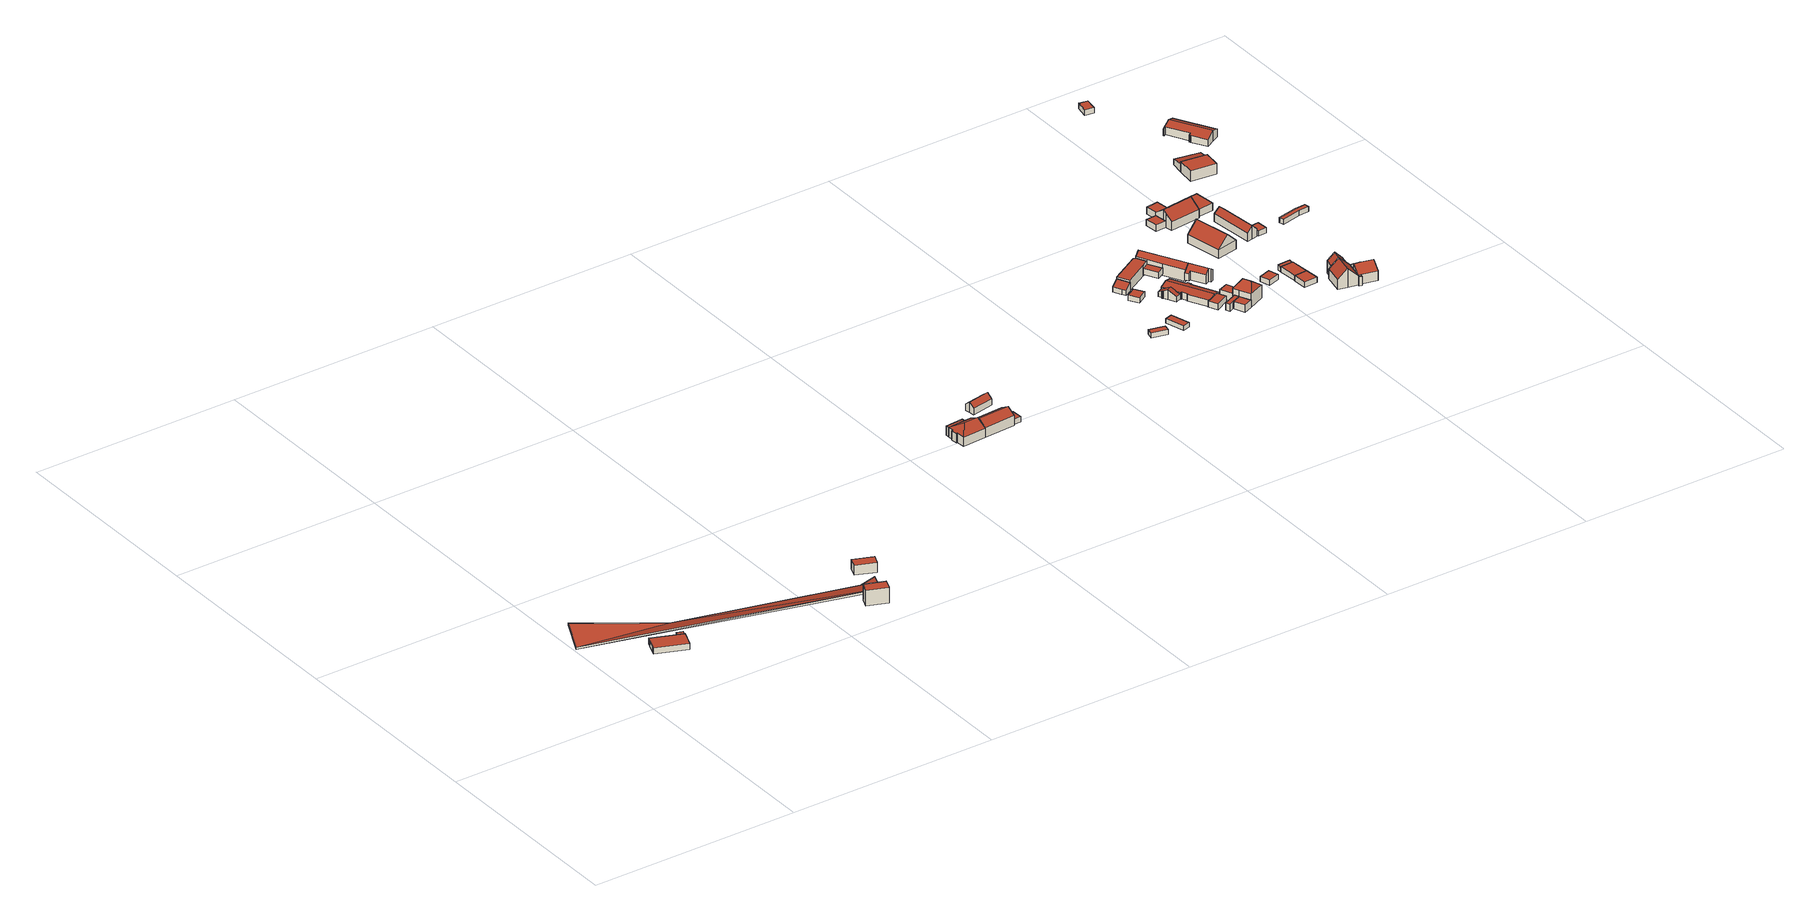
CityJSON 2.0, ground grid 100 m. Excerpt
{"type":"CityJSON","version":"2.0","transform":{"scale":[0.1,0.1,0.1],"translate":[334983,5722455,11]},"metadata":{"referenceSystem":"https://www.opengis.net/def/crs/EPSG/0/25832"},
"CityObjects":{
"building1":{"type":"Building","attributes":{"Geometrietyp2DReferenz":"3000","Gemeindeschluessel":"05170044","function":"31001_2000","roofType":"1000","measuredHeight":2.94},"address":[{"country":"Germany","locality":"Wesel","thoroughfareNumber":"241","thoroughfareName":"Emmelsumer Straße"}],"geometry":[{"type":"Solid","lod":"2","boundaries":[[[[0,1,2,3]],[[4,5,1,0]],[[6,7,5,4]],[[8,9,7,6]],[[10,11,9,8]],[[12,13,11,10]],[[14,15,13,12]],[[3,2,15,14]],[[12,10,8,6,4,0,3,14]],[[1,5,7,9,11,13,15,2]]]],"semantics":{"surfaces":[{"type":"WallSurface"},{"type":"RoofSurface"},{"type":"GroundSurface"}],"values":[[0,0,0,0,0,0,0,0,1,2]]}}]},
"building2":{"type":"Building","attributes":{"Geometrietyp2DReferenz":"3000","Gemeindeschluessel":"05170044","function":"31001_2000","roofType":"1000","measuredHeight":2.9},"address":[{"country":"Germany","locality":"Wesel","thoroughfareNumber":"241","thoroughfareName":"Emmelsumer Straße"}],"geometry":[{"type":"Solid","lod":"2","boundaries":[[[[16,17,18,19]],[[6,7,17,16]],[[4,5,7,6]],[[19,18,5,4]],[[6,16,19,4]],[[17,7,5,18]]]],"semantics":{"surfaces":[{"type":"WallSurface"},{"type":"RoofSurface"},{"type":"GroundSurface"}],"values":[[0,0,0,0,1,2]]}}]},
"building3":{"type":"Building","attributes":{"Geometrietyp2DReferenz":"3000","Gemeindeschluessel":"05170044","function":"53001_1890","roofType":"9999","measuredHeight":1},"geometry":[{"type":"Solid","lod":"2","boundaries":[[[[20,21,22]],[[21,23,22]],[[24,25,20]],[[25,21,20]],[[26,27,24]],[[27,25,24]],[[28,29,26]],[[29,27,26]],[[30,31,28]],[[31,29,28]],[[22,23,30]],[[23,31,30]],[[23,21,25]],[[23,25,31]],[[31,25,27]],[[31,27,29]],[[22,24,20]],[[22,30,24]],[[30,26,24]],[[30,28,26]]]],"semantics":{"surfaces":[{"type":"WallSurface"},{"type":"GroundSurface"},{"type":"RoofSurface"}],"values":[[0,0,0,0,0,0,0,0,0,0,0,0,1,1,1,1,2,2,2,2]]}}]},
"building4":{"type":"Building","attributes":{"Geometrietyp2DReferenz":"3000","Gemeindeschluessel":"05170044","function":"31001_2000","roofType":"1000","measuredHeight":7.64},"address":[{"country":"Germany","locality":"Wesel","thoroughfareNumber":"241","thoroughfareName":"Emmelsumer Straße"}],"geometry":[{"type":"Solid","lod":"2","boundaries":[[[[32,33,34,35]],[[36,37,33,32]],[[38,39,37,36]],[[35,34,39,38]],[[36,32,35,38]],[[33,37,39,34]]]],"semantics":{"surfaces":[{"type":"WallSurface"},{"type":"RoofSurface"},{"type":"GroundSurface"}],"values":[[0,0,0,0,1,2]]}}]},
"building5":{"type":"Building","attributes":{"Geometrietyp2DReferenz":"3000","Gemeindeschluessel":"05170044","function":"31001_2000","roofType":"1000","measuredHeight":4.69},"address":[{"country":"Germany","locality":"Wesel","thoroughfareNumber":"241","thoroughfareName":"Emmelsumer Straße"}],"geometry":[{"type":"Solid","lod":"2","boundaries":[[[[40,41,42,43]],[[44,45,41,40]],[[46,47,45,44]],[[43,42,47,46]],[[44,40,43,46]],[[41,45,47,42]]]],"semantics":{"surfaces":[{"type":"WallSurface"},{"type":"RoofSurface"},{"type":"GroundSurface"}],"values":[[0,0,0,0,1,2]]}}]},
"building6":{"type":"Building","attributes":{"Gemeindeschluessel":"05170048","Geometrietyp2DReferenz":"3000","function":"31001_1010"},"address":[{"country":"Germany","locality":"Wesel","thoroughfareNumber":"235a","thoroughfareName":"Emmelsumer Straße"}],"children":["building6-1","building6-2"]},
"building6-1":{"type":"BuildingPart","attributes":{"roofType":"5000","measuredHeight":7.25},"parents":["building6"],"geometry":[{"type":"Solid","lod":"2","boundaries":[[[[48,49,50,51]],[[52,53,49,48]],[[54,55,53,52]],[[56,57,55,54]],[[58,59,57,56]],[[60,61,59,58]],[[62,63,61,60]],[[64,65,63,62]],[[66,67,68,69]],[[70,71,67,66]],[[72,73,71,70]],[[51,50,73,72]],[[51,72,70,66,69,64,74]],[[64,62,60,58,56,54,74]],[[54,52,48,51,74]],[[49,53,55,57,59,61,63,65,68,67,71,73,50]],[[69,68,65,64]]]],"semantics":{"surfaces":[{"type":"WallSurface"},{"type":"RoofSurface"},{"type":"GroundSurface"},{"type":"ClosureSurface"}],"values":[[0,0,0,0,0,0,0,0,0,0,0,0,1,1,1,2,3]]}}]},
"building6-2":{"type":"BuildingPart","attributes":{"roofType":"1000","measuredHeight":4.48},"parents":["building6"],"geometry":[{"type":"Solid","lod":"2","boundaries":[[[[75,76,77,78]],[[69,68,76,75]],[[78,77,65,64]],[[69,75,78,64]],[[76,68,65,77]],[[64,65,68,69]]]],"semantics":{"surfaces":[{"type":"WallSurface"},{"type":"RoofSurface"},{"type":"GroundSurface"},{"type":"ClosureSurface"}],"values":[[0,0,0,1,2,3]]}}]},
"building7":{"type":"Building","attributes":{"Geometrietyp2DReferenz":"3000","Gemeindeschluessel":"05170048","function":"31001_1010","roofType":"3100","measuredHeight":7.07},"address":[{"country":"Germany","locality":"Wesel","thoroughfareNumber":"235","thoroughfareName":"Emmelsumer Straße"}],"geometry":[{"type":"Solid","lod":"2","boundaries":[[[[79,80,49,81]],[[82,73,80,79]],[[83,71,73,82]],[[84,85,71,83]],[[86,87,85,84]],[[88,89,87,86]],[[81,49,89,88]],[[84,83,82,79,86]],[[81,88,86,79]],[[80,73,71,85,87,89,49]]]],"semantics":{"surfaces":[{"type":"WallSurface"},{"type":"RoofSurface"},{"type":"GroundSurface"}],"values":[[0,0,0,0,0,0,0,1,1,2]]}}]},
"building8":{"type":"Building","attributes":{"Geometrietyp2DReferenz":"3000","Gemeindeschluessel":"05170048","function":"51009_1611","roofType":"1000","measuredHeight":2.62},"geometry":[{"type":"Solid","lod":"2","boundaries":[[[[90,91,92,93]],[[94,95,91,90]],[[96,97,95,94]],[[93,92,97,96]],[[94,90,93,96]],[[91,95,97,92]]]],"semantics":{"surfaces":[{"type":"WallSurface"},{"type":"RoofSurface"},{"type":"GroundSurface"}],"values":[[0,0,0,0,1,2]]}}]},
"building9":{"type":"Building","attributes":{"Geometrietyp2DReferenz":"3000","Gemeindeschluessel":"05170048","function":"31001_1010","roofType":"3100","measuredHeight":4.84},"address":[{"country":"Germany","locality":"Wesel","thoroughfareNumber":"235a","thoroughfareName":"Emmelsumer Straße"}],"geometry":[{"type":"Solid","lod":"2","boundaries":[[[[98,99,100,101]],[[102,103,99,98]],[[104,105,103,102]],[[106,107,105,104]],[[108,109,107,106]],[[110,111,109,108]],[[101,100,111,110]],[[106,104,102,98,108]],[[101,110,108,98]],[[99,103,105,107,109,111,100]]]],"semantics":{"surfaces":[{"type":"WallSurface"},{"type":"RoofSurface"},{"type":"GroundSurface"}],"values":[[0,0,0,0,0,0,0,1,1,2]]}}]},
"building10":{"type":"Building","attributes":{"Geometrietyp2DReferenz":"3000","Gemeindeschluessel":"05170048","function":"31001_2723","roofType":"1000","measuredHeight":2.36},"address":[{"country":"Germany","locality":"Wesel","thoroughfareNumber":"233","thoroughfareName":"Emmelsumer Straße"}],"geometry":[{"type":"Solid","lod":"2","boundaries":[[[[112,113,114,115]],[[116,117,113,112]],[[118,119,117,116]],[[115,114,119,118]],[[116,112,115,118]],[[113,117,119,114]]]],"semantics":{"surfaces":[{"type":"WallSurface"},{"type":"RoofSurface"},{"type":"GroundSurface"}],"values":[[0,0,0,0,1,2]]}}]},
"building11":{"type":"Building","attributes":{"Geometrietyp2DReferenz":"3000","Gemeindeschluessel":"05170048","function":"31001_2723","roofType":"1000","measuredHeight":2.24},"address":[{"country":"Germany","locality":"Wesel","thoroughfareNumber":"233","thoroughfareName":"Emmelsumer Straße"}],"geometry":[{"type":"Solid","lod":"2","boundaries":[[[[120,121,122,123]],[[124,125,121,120]],[[126,127,125,124]],[[123,122,127,126]],[[124,120,123,126]],[[121,125,127,122]]]],"semantics":{"surfaces":[{"type":"WallSurface"},{"type":"RoofSurface"},{"type":"GroundSurface"}],"values":[[0,0,0,0,1,2]]}}]},
"building12":{"type":"Building","attributes":{"Geometrietyp2DReferenz":"3000","Gemeindeschluessel":"05170048","function":"31001_2463","roofType":"1000","measuredHeight":2.55},"address":[{"country":"Germany","locality":"Wesel","thoroughfareNumber":"233","thoroughfareName":"Emmelsumer Straße"}],"geometry":[{"type":"Solid","lod":"2","boundaries":[[[[128,129,130,131]],[[132,133,129,128]],[[134,135,133,132]],[[131,130,135,134]],[[132,128,131,134]],[[129,133,135,130]]]],"semantics":{"surfaces":[{"type":"WallSurface"},{"type":"RoofSurface"},{"type":"GroundSurface"}],"values":[[0,0,0,0,1,2]]}}]},
"building13":{"type":"Building","attributes":{"Geometrietyp2DReferenz":"3000","Gemeindeschluessel":"05170048","function":"31001_2723","roofType":"2100","measuredHeight":4.23},"address":[{"country":"Germany","locality":"Wesel","thoroughfareNumber":"233","thoroughfareName":"Emmelsumer Straße"}],"geometry":[{"type":"Solid","lod":"2","boundaries":[[[[136,137,138,139]],[[140,141,137,136]],[[142,143,141,140]],[[144,145,143,142]],[[139,138,145,144]],[[142,140,136,139,144]],[[137,141,143,145,138]]]],"semantics":{"surfaces":[{"type":"WallSurface"},{"type":"RoofSurface"},{"type":"GroundSurface"}],"values":[[0,0,0,0,0,1,2]]}}]},
"building14":{"type":"Building","attributes":{"Geometrietyp2DReferenz":"3000","Gemeindeschluessel":"05170048","function":"31001_2723","roofType":"1000","measuredHeight":4.98},"address":[{"country":"Germany","locality":"Wesel","thoroughfareNumber":"233","thoroughfareName":"Emmelsumer Straße"}],"geometry":[{"type":"Solid","lod":"2","boundaries":[[[[146,147,148,149]],[[150,151,147,146]],[[152,153,151,150]],[[154,155,153,152]],[[156,157,155,154]],[[149,148,157,156]],[[154,152,150,146,149,156]],[[147,151,153,155,157,148]]]],"semantics":{"surfaces":[{"type":"WallSurface"},{"type":"RoofSurface"},{"type":"GroundSurface"}],"values":[[0,0,0,0,0,0,1,2]]}}]},
"building15":{"type":"Building","attributes":{"Gemeindeschluessel":"05170048","Geometrietyp2DReferenz":"3000","function":"31001_1010"},"address":[{"country":"Germany","locality":"Wesel","thoroughfareNumber":"233","thoroughfareName":"Emmelsumer Straße"}],"children":["building15-1","building15-2"]},
"building15-1":{"type":"BuildingPart","attributes":{"roofType":"3100","measuredHeight":4.21},"parents":["building15"],"geometry":[{"type":"MultiSurface","lod":"2","boundaries":[[[158,159,160,161]],[[162,163,159,158]],[[164,165,163,162]],[[166,167,165,164]],[[168,169,167,166]],[[170,171,169,168]],[[172,173,171,170]],[[174,175,173,172]],[[176,177,175,174]],[[178,179,180,181]],[[182,183,179,178]],[[184,185,183,182]],[[186,187,185,184]],[[188,189,187,186]],[[190,191,189,188]],[[192,193,191,190]],[[161,160,193,192]],[[178,181,176,174,172,170,168,166,164,162,182]],[[158,161,192,190,188,186,184,182,162]],[[159,163,165,167,169,171,173,175,177,180,179,183,185,187,189,191,193,160]],[[176,194,195]],[[196,181,197]],[[198,196,197,180,199]],[[195,194,198,199,177]]],"semantics":{"surfaces":[{"type":"WallSurface"},{"type":"RoofSurface"},{"type":"GroundSurface"},{"type":"ClosureSurface"}],"values":[0,0,0,0,0,0,0,0,0,0,0,0,0,0,0,0,0,1,1,2,0,0,3,3]}}]},
"building15-2":{"type":"BuildingPart","attributes":{"roofType":"3100","measuredHeight":4.57},"parents":["building15"],"geometry":[{"type":"MultiSurface","lod":"2","boundaries":[[[200,201,202,203]],[[204,205,201,200]],[[206,207,205,204]],[[208,209,207,206]],[[210,211,209,208]],[[212,213,211,210]],[[214,215,213,212]],[[197,180,215,214]],[[216,217,177,195]],[[203,202,217,216]],[[197,214,212,210,208,206,204,200,203,218]],[[216,195,218,203]],[[201,205,207,209,211,213,215,180,199,177,217,202]],[[218,198,196]],[[197,196,198,199,180]],[[218,194,198]],[[198,194,195,177,199]]],"semantics":{"surfaces":[{"type":"WallSurface"},{"type":"RoofSurface"},{"type":"GroundSurface"},{"type":"ClosureSurface"}],"values":[0,0,0,0,0,0,0,0,0,0,1,1,2,0,3,0,3]}}]},
"building16":{"type":"Building","attributes":{"Geometrietyp2DReferenz":"3000","Gemeindeschluessel":"05170048","function":"31001_1010","roofType":"1000","measuredHeight":2.79},"address":[{"country":"Germany","locality":"Wesel","thoroughfareNumber":"233","thoroughfareName":"Emmelsumer Straße"}],"geometry":[{"type":"Solid","lod":"2","boundaries":[[[[219,220,221,222]],[[223,224,220,219]],[[225,226,224,223]],[[227,228,226,225]],[[229,230,228,227]],[[222,221,230,229]],[[227,225,223,219,222,229]],[[220,224,226,228,230,221]]]],"semantics":{"surfaces":[{"type":"WallSurface"},{"type":"RoofSurface"},{"type":"GroundSurface"}],"values":[[0,0,0,0,0,0,1,2]]}}]},
"building17":{"type":"Building","attributes":{"Geometrietyp2DReferenz":"3000","Gemeindeschluessel":"05170048","function":"51009_1610","roofType":"1000","measuredHeight":3.54},"geometry":[{"type":"Solid","lod":"2","boundaries":[[[[231,232,233,234]],[[235,236,232,231]],[[237,238,236,235]],[[239,240,238,237]],[[234,233,240,239]],[[237,235,231,234,239]],[[232,236,238,240,233]]]],"semantics":{"surfaces":[{"type":"WallSurface"},{"type":"RoofSurface"},{"type":"GroundSurface"}],"values":[[0,0,0,0,0,1,2]]}}]},
"building18":{"type":"Building","attributes":{"Geometrietyp2DReferenz":"3000","Gemeindeschluessel":"05170048","function":"31001_2463","roofType":"1000","measuredHeight":3.06},"address":[{"country":"Germany","locality":"Wesel","thoroughfareNumber":"233","thoroughfareName":"Emmelsumer Straße"}],"geometry":[{"type":"Solid","lod":"2","boundaries":[[[[241,242,243,244]],[[245,246,242,241]],[[247,248,246,245]],[[244,243,248,247]],[[245,241,244,247]],[[242,246,248,243]]]],"semantics":{"surfaces":[{"type":"WallSurface"},{"type":"RoofSurface"},{"type":"GroundSurface"}],"values":[[0,0,0,0,1,2]]}}]},
"building19":{"type":"Building","attributes":{"Geometrietyp2DReferenz":"3000","Gemeindeschluessel":"05170048","function":"31001_1010","roofType":"1000","measuredHeight":3.52},"address":[{"country":"Germany","locality":"Wesel","thoroughfareNumber":"233a","thoroughfareName":"Emmelsumer Straße"}],"geometry":[{"type":"Solid","lod":"2","boundaries":[[[[249,250,251,252]],[[235,236,250,249]],[[231,232,236,235]],[[252,251,232,231]],[[235,249,252,231]],[[250,236,232,251]]]],"semantics":{"surfaces":[{"type":"WallSurface"},{"type":"RoofSurface"},{"type":"GroundSurface"}],"values":[[0,0,0,0,1,2]]}}]},
"building20":{"type":"Building","attributes":{"Geometrietyp2DReferenz":"3000","Gemeindeschluessel":"05170048","function":"31001_1010","roofType":"1000","measuredHeight":3.86},"address":[{"country":"Germany","locality":"Wesel","thoroughfareNumber":"233a","thoroughfareName":"Emmelsumer Straße"}],"geometry":[{"type":"Solid","lod":"2","boundaries":[[[[253,254,255,256]],[[257,258,254,253]],[[259,260,258,257]],[[256,255,260,259]],[[257,253,256,259]],[[254,258,260,255]]]],"semantics":{"surfaces":[{"type":"WallSurface"},{"type":"RoofSurface"},{"type":"GroundSurface"}],"values":[[0,0,0,0,1,2]]}}]},
"building21":{"type":"Building","attributes":{"Geometrietyp2DReferenz":"3000","Gemeindeschluessel":"05170048","function":"31001_2723","roofType":"3100","measuredHeight":7.69},"address":[{"country":"Germany","locality":"Wesel","thoroughfareNumber":"233","thoroughfareName":"Emmelsumer Straße"}],"geometry":[{"type":"Solid","lod":"2","boundaries":[[[[261,147,151,262]],[[263,264,147,261]],[[265,266,264,263]],[[267,268,266,265]],[[269,270,268,267]],[[271,272,270,269]],[[273,274,272,271]],[[262,151,274,273]],[[261,262,273,271,269,263]],[[267,265,263,269]],[[147,264,266,268,270,272,274,151]]]],"semantics":{"surfaces":[{"type":"WallSurface"},{"type":"RoofSurface"},{"type":"GroundSurface"}],"values":[[0,0,0,0,0,0,0,0,1,1,2]]}}]},
"building22":{"type":"Building","attributes":{"Geometrietyp2DReferenz":"3000","Gemeindeschluessel":"05170048","function":"31001_1010","roofType":"3200","measuredHeight":9.56},"address":[{"country":"Germany","locality":"Wesel","thoroughfareNumber":"233a","thoroughfareName":"Emmelsumer Straße"}],"geometry":[{"type":"Solid","lod":"2","boundaries":[[[[275,276,277,278]],[[279,280,276,275]],[[281,282,280,279]],[[283,284,282,281]],[[285,286,284,283]],[[287,251,286,285]],[[288,232,251,287]],[[289,290,232,288]],[[278,277,290,289]],[[291,285,283,281,279,292]],[[279,275,278,289,292]],[[292,289,288,287,291]],[[287,285,291]],[[276,280,282,284,286,251,232,290,277]]]],"semantics":{"surfaces":[{"type":"WallSurface"},{"type":"RoofSurface"},{"type":"GroundSurface"}],"values":[[0,0,0,0,0,0,0,0,0,1,1,1,1,2]]}}]},
"building23":{"type":"Building","attributes":{"Geometrietyp2DReferenz":"3000","Gemeindeschluessel":"05170048","function":"31001_2723","roofType":"3100","measuredHeight":6.29},"address":[{"country":"Germany","locality":"Wesel","thoroughfareNumber":"233","thoroughfareName":"Emmelsumer Straße"}],"geometry":[{"type":"Solid","lod":"2","boundaries":[[[[293,294,295,296]],[[297,298,294,293]],[[299,300,298,297]],[[271,301,300,299]],[[269,302,301,271]],[[267,303,302,269]],[[304,305,303,267]],[[306,307,305,304]],[[308,309,307,306]],[[310,311,309,308]],[[312,313,311,310]],[[314,315,313,312]],[[296,295,315,314]],[[271,299,297,293,296,314,312,310,269]],[[308,306,304,267,269,310]],[[294,298,300,301,302,303,305,307,309,311,313,315,295]]]],"semantics":{"surfaces":[{"type":"WallSurface"},{"type":"RoofSurface"},{"type":"GroundSurface"}],"values":[[0,0,0,0,0,0,0,0,0,0,0,0,0,1,1,2]]}}]},
"building24":{"type":"Building","attributes":{"Geometrietyp2DReferenz":"3000","Gemeindeschluessel":"05170048","function":"51009_1610","roofType":"1000","measuredHeight":3.17},"geometry":[{"type":"Solid","lod":"2","boundaries":[[[[316,317,318,319]],[[320,321,317,316]],[[322,323,321,320]],[[319,318,323,322]],[[320,316,319,322]],[[317,321,323,318]]]],"semantics":{"surfaces":[{"type":"WallSurface"},{"type":"RoofSurface"},{"type":"GroundSurface"}],"values":[[0,0,0,0,1,2]]}}]},
"building25":{"type":"Building","attributes":{"Geometrietyp2DReferenz":"3000","Gemeindeschluessel":"05170048","function":"51009_1611","roofType":"1000","measuredHeight":2.49},"geometry":[{"type":"Solid","lod":"2","boundaries":[[[[324,325,326,327]],[[328,329,325,324]],[[330,331,329,328]],[[327,326,331,330]],[[328,324,327,330]],[[325,329,331,326]]]],"semantics":{"surfaces":[{"type":"WallSurface"},{"type":"RoofSurface"},{"type":"GroundSurface"}],"values":[[0,0,0,0,1,2]]}}]},
"building26":{"type":"Building","attributes":{"Geometrietyp2DReferenz":"3000","Gemeindeschluessel":"05170048","function":"31001_2723","roofType":"1000","measuredHeight":2.97},"address":[{"country":"Germany","locality":"Wesel","thoroughfareNumber":"232","thoroughfareName":"Emmelsumer Straße"}],"geometry":[{"type":"Solid","lod":"2","boundaries":[[[[332,333,334,335]],[[336,337,333,332]],[[338,339,337,336]],[[335,334,339,338]],[[336,332,335,338]],[[333,337,339,334]]]],"semantics":{"surfaces":[{"type":"WallSurface"},{"type":"RoofSurface"},{"type":"GroundSurface"}],"values":[[0,0,0,0,1,2]]}}]},
"building27":{"type":"Building","attributes":{"Geometrietyp2DReferenz":"3000","Gemeindeschluessel":"05170048","function":"31001_1010","roofType":"3100","measuredHeight":9.27},"address":[{"country":"Germany","locality":"Wesel","thoroughfareNumber":"232","thoroughfareName":"Emmelsumer Straße"}],"geometry":[{"type":"Solid","lod":"2","boundaries":[[[[340,341,342,343]],[[344,345,341,340]],[[346,347,345,344]],[[343,342,347,346]],[[340,348,344]],[[346,349,343]],[[343,349,348,340]],[[344,348,349,346]],[[341,345,347,342]]]],"semantics":{"surfaces":[{"type":"WallSurface"},{"type":"RoofSurface"},{"type":"GroundSurface"}],"values":[[0,0,0,0,0,0,1,1,2]]}}]},
"building28":{"type":"Building","attributes":{"Geometrietyp2DReferenz":"3000","Gemeindeschluessel":"05170048","function":"51009_1610","roofType":"1000","measuredHeight":2.58},"geometry":[{"type":"Solid","lod":"2","boundaries":[[[[350,351,352,353]],[[354,355,351,350]],[[356,357,355,354]],[[353,352,357,356]],[[354,350,353,356]],[[351,355,357,352]]]],"semantics":{"surfaces":[{"type":"WallSurface"},{"type":"RoofSurface"},{"type":"GroundSurface"}],"values":[[0,0,0,0,1,2]]}}]},
"building29":{"type":"Building","attributes":{"Geometrietyp2DReferenz":"3000","Gemeindeschluessel":"05170048","function":"31001_2463","roofType":"1000","measuredHeight":2.54},"address":[{"country":"Germany","locality":"Wesel","thoroughfareNumber":"231","thoroughfareName":"Emmelsumer Straße"}],"geometry":[{"type":"Solid","lod":"2","boundaries":[[[[353,358,359,360]],[[356,361,358,353]],[[362,363,361,356]],[[360,359,363,362]],[[356,353,360,362]],[[358,361,363,359]]]],"semantics":{"surfaces":[{"type":"WallSurface"},{"type":"RoofSurface"},{"type":"GroundSurface"}],"values":[[0,0,0,0,1,2]]}}]},
"building30":{"type":"Building","attributes":{"Geometrietyp2DReferenz":"3000","Gemeindeschluessel":"05170048","function":"31001_1313","roofType":"2100","measuredHeight":2.57},"address":[{"country":"Germany","locality":"Wesel","thoroughfareNumber":"231","thoroughfareName":"Emmelsumer Straße"}],"geometry":[{"type":"Solid","lod":"2","boundaries":[[[[364,359,365,366]],[[367,363,359,364]],[[368,369,363,367]],[[366,365,369,368]],[[367,364,366,368]],[[359,363,369,365]]]],"semantics":{"surfaces":[{"type":"WallSurface"},{"type":"RoofSurface"},{"type":"GroundSurface"}],"values":[[0,0,0,0,1,2]]}}]},
"building31":{"type":"Building","attributes":{"Geometrietyp2DReferenz":"3000","Gemeindeschluessel":"05170048","function":"51009_1610","roofType":"1000","measuredHeight":3.34},"geometry":[{"type":"Solid","lod":"2","boundaries":[[[[370,371,372,373]],[[374,375,371,370]],[[376,377,375,374]],[[373,372,377,376]],[[374,370,373,376]],[[371,375,377,372]]]],"semantics":{"surfaces":[{"type":"WallSurface"},{"type":"RoofSurface"},{"type":"GroundSurface"}],"values":[[0,0,0,0,1,2]]}}]},
"building32":{"type":"Building","attributes":{"Geometrietyp2DReferenz":"3000","Gemeindeschluessel":"05170048","function":"31001_2723","roofType":"3100","measuredHeight":7.9},"address":[{"country":"Germany","locality":"Wesel","thoroughfareNumber":"232","thoroughfareName":"Emmelsumer Straße"}],"geometry":[{"type":"Solid","lod":"2","boundaries":[[[[378,379,334,380]],[[381,339,379,378]],[[382,383,339,381]],[[384,385,383,382]],[[386,387,385,384]],[[388,389,387,386]],[[390,391,389,388]],[[380,334,391,390]],[[380,390,388,386,378]],[[384,382,381,378,386]],[[379,339,383,385,387,389,391,334]]]],"semantics":{"surfaces":[{"type":"WallSurface"},{"type":"RoofSurface"},{"type":"GroundSurface"}],"values":[[0,0,0,0,0,0,0,0,1,1,2]]}}]},
"building33":{"type":"Building","attributes":{"Geometrietyp2DReferenz":"3000","Gemeindeschluessel":"05170048","function":"31001_1010","roofType":"3100","measuredHeight":9.15},"address":[{"country":"Germany","locality":"Wesel","thoroughfareNumber":"231","thoroughfareName":"Emmelsumer Straße"}],"geometry":[{"type":"Solid","lod":"2","boundaries":[[[[392,393,394,395]],[[396,397,393,392]],[[398,399,397,396]],[[400,401,399,398]],[[402,403,401,400]],[[404,405,403,402]],[[406,407,405,404]],[[408,409,407,406]],[[410,411,409,408]],[[395,394,411,410]],[[398,396,392,395,400]],[[410,408,406,404,402,400,395]],[[393,397,399,401,403,405,407,409,411,394]]]],"semantics":{"surfaces":[{"type":"WallSurface"},{"type":"RoofSurface"},{"type":"GroundSurface"}],"values":[[0,0,0,0,0,0,0,0,0,0,1,1,2]]}}]},
"building34":{"type":"Building","attributes":{"Geometrietyp2DReferenz":"3000","Gemeindeschluessel":"05170048","function":"31001_1010","roofType":"1000","measuredHeight":4.22},"address":[{"country":"Germany","locality":"Wesel","thoroughfareNumber":"231","thoroughfareName":"Emmelsumer Straße"}],"geometry":[{"type":"Solid","lod":"2","boundaries":[[[[412,409,411,413]],[[414,415,409,412]],[[416,417,415,414]],[[418,419,417,416]],[[413,411,419,418]],[[416,414,412,413,418]],[[409,415,417,419,411]]]],"semantics":{"surfaces":[{"type":"WallSurface"},{"type":"RoofSurface"},{"type":"GroundSurface"}],"values":[[0,0,0,0,0,1,2]]}}]},
"building35":{"type":"Building","attributes":{"Geometrietyp2DReferenz":"3000","Gemeindeschluessel":"05170048","function":"31001_1010","roofType":"3100","measuredHeight":9.15},"address":[{"country":"Germany","locality":"Wesel","thoroughfareNumber":"231","thoroughfareName":"Emmelsumer Straße"}],"geometry":[{"type":"Solid","lod":"2","boundaries":[[[[420,403,421,422]],[[423,399,403,420]],[[424,425,399,423]],[[422,421,425,424]],[[420,426,423]],[[424,427,422]],[[422,427,426,420]],[[423,426,427,424]],[[403,399,425,421]]]],"semantics":{"surfaces":[{"type":"WallSurface"},{"type":"RoofSurface"},{"type":"GroundSurface"}],"values":[[0,0,0,0,0,0,1,1,2]]}}]},
"building36":{"type":"Building","attributes":{"Geometrietyp2DReferenz":"3000","Gemeindeschluessel":"05170048","function":"31001_2723","roofType":"3100","measuredHeight":6.06},"address":[{"country":"Germany","locality":"Wesel","thoroughfareNumber":"232","thoroughfareName":"Emmelsumer Straße"}],"geometry":[{"type":"Solid","lod":"2","boundaries":[[[[428,429,430,431]],[[432,433,429,428]],[[434,435,433,432]],[[436,437,435,434]],[[438,439,437,436]],[[440,441,439,438]],[[431,430,441,440]],[[436,434,432,428,438]],[[431,440,438,428]],[[429,433,435,437,439,441,430]]]],"semantics":{"surfaces":[{"type":"WallSurface"},{"type":"RoofSurface"},{"type":"GroundSurface"}],"values":[[0,0,0,0,0,0,0,1,1,2]]}}]},
"building37":{"type":"Building","attributes":{"Geometrietyp2DReferenz":"3000","Gemeindeschluessel":"05170048","function":"31001_1010","roofType":"3100","measuredHeight":7.71},"address":[{"country":"Germany","locality":"Wesel","thoroughfareNumber":"231","thoroughfareName":"Emmelsumer Straße"}],"geometry":[{"type":"Solid","lod":"2","boundaries":[[[[442,443,444,445]],[[446,447,443,442]],[[448,449,447,446]],[[450,451,449,448]],[[452,453,451,450]],[[454,455,453,452]],[[456,457,455,454]],[[458,459,457,456]],[[445,444,459,458]],[[442,445,458,456,446]],[[454,452,450,448,446,456]],[[443,447,449,451,453,455,457,459,444]]]],"semantics":{"surfaces":[{"type":"WallSurface"},{"type":"RoofSurface"},{"type":"GroundSurface"}],"values":[[0,0,0,0,0,0,0,0,0,1,1,2]]}}]},
"building38":{"type":"Building","attributes":{"Geometrietyp2DReferenz":"3000","Gemeindeschluessel":"05170048","function":"51009_1610","roofType":"1000","measuredHeight":3.64},"geometry":[{"type":"Solid","lod":"2","boundaries":[[[[460,461,462,463]],[[388,464,461,460]],[[384,465,464,388]],[[463,462,465,384]],[[388,460,463,384]],[[461,464,465,462]]]],"semantics":{"surfaces":[{"type":"WallSurface"},{"type":"RoofSurface"},{"type":"GroundSurface"}],"values":[[0,0,0,0,1,2]]}}]},
"building39":{"type":"Building","attributes":{"Geometrietyp2DReferenz":"3000","Gemeindeschluessel":"05170048","function":"31001_2723","roofType":"1000","measuredHeight":2.54},"address":[{"country":"Germany","locality":"Wesel","thoroughfareNumber":"231","thoroughfareName":"Emmelsumer Straße"}],"geometry":[{"type":"Solid","lod":"2","boundaries":[[[[466,467,468,469]],[[470,471,467,466]],[[472,473,471,470]],[[474,475,473,472]],[[469,468,475,474]],[[472,470,466,469,474]],[[467,471,473,475,468]]]],"semantics":{"surfaces":[{"type":"WallSurface"},{"type":"RoofSurface"},{"type":"GroundSurface"}],"values":[[0,0,0,0,0,1,2]]}}]},
"building40":{"type":"Building","attributes":{"Geometrietyp2DReferenz":"3000","Gemeindeschluessel":"05170048","function":"31001_1010","roofType":"3100","measuredHeight":4.09},"address":[{"country":"Germany","locality":"Wesel","thoroughfareNumber":"231","thoroughfareName":"Emmelsumer Straße"}],"geometry":[{"type":"Solid","lod":"2","boundaries":[[[[476,477,478,479]],[[480,481,477,476]],[[482,483,481,480]],[[479,478,483,482]],[[476,484,480]],[[482,485,479]],[[479,485,484,476]],[[480,484,485,482]],[[477,481,483,478]]]],"semantics":{"surfaces":[{"type":"WallSurface"},{"type":"RoofSurface"},{"type":"GroundSurface"}],"values":[[0,0,0,0,0,0,1,1,2]]}}]},
"building41":{"type":"Building","attributes":{"Geometrietyp2DReferenz":"3000","Gemeindeschluessel":"05170048","function":"31001_2723","roofType":"1000","measuredHeight":2.31},"address":[{"country":"Germany","locality":"Wesel","thoroughfareNumber":"231","thoroughfareName":"Emmelsumer Straße"}],"geometry":[{"type":"Solid","lod":"2","boundaries":[[[[486,487,488,489]],[[490,491,487,486]],[[492,493,491,490]],[[494,495,493,492]],[[496,497,495,494]],[[489,488,497,496]],[[494,492,490,486,489,496]],[[487,491,493,495,497,488]]]],"semantics":{"surfaces":[{"type":"WallSurface"},{"type":"RoofSurface"},{"type":"GroundSurface"}],"values":[[0,0,0,0,0,0,1,2]]}}]},
"building42":{"type":"Building","attributes":{"Geometrietyp2DReferenz":"3000","Gemeindeschluessel":"05170048","function":"31001_2463","roofType":"1000","measuredHeight":5.07},"geometry":[{"type":"Solid","lod":"2","boundaries":[[[[498,499,500,501]],[[502,503,499,498]],[[504,505,503,502]],[[501,500,505,504]],[[502,498,501,504]],[[499,503,505,500]]]],"semantics":{"surfaces":[{"type":"WallSurface"},{"type":"RoofSurface"},{"type":"GroundSurface"}],"values":[[0,0,0,0,1,2]]}}]},
"building43":{"type":"Building","attributes":{"Geometrietyp2DReferenz":"3000","Gemeindeschluessel":"05170048","function":"51009_1611","roofType":"2100","measuredHeight":3.86},"geometry":[{"type":"Solid","lod":"2","boundaries":[[[[506,507,508,509]],[[510,511,507,506]],[[512,513,511,510]],[[509,508,513,512]],[[510,506,509,512]],[[507,511,513,508]]]],"semantics":{"surfaces":[{"type":"WallSurface"},{"type":"RoofSurface"},{"type":"GroundSurface"}],"values":[[0,0,0,0,1,2]]}}]},
"building44":{"type":"Building","attributes":{"Geometrietyp2DReferenz":"3000","Gemeindeschluessel":"05170048","function":"31001_1313","roofType":"1000","measuredHeight":2.59},"geometry":[{"type":"Solid","lod":"2","boundaries":[[[[514,515,516,517]],[[518,519,515,514]],[[520,521,519,518]],[[517,516,521,520]],[[518,514,517,520]],[[515,519,521,516]]]],"semantics":{"surfaces":[{"type":"WallSurface"},{"type":"RoofSurface"},{"type":"GroundSurface"}],"values":[[0,0,0,0,1,2]]}}]},
"building45":{"type":"Building","attributes":{"Geometrietyp2DReferenz":"3000","Gemeindeschluessel":"05170048","function":"31001_1010","roofType":"3100","measuredHeight":5.11},"address":[{"country":"Germany","locality":"Wesel","thoroughfareNumber":"231a","thoroughfareName":"Emmelsumer Straße"}],"geometry":[{"type":"Solid","lod":"2","boundaries":[[[[522,523,524,525]],[[526,527,523,522]],[[528,529,527,526]],[[530,531,529,528]],[[532,533,531,530]],[[534,535,533,532]],[[536,537,535,534]],[[538,539,537,536]],[[540,541,539,538]],[[542,543,541,540]],[[544,545,543,542]],[[525,524,545,544]],[[526,522,525,544,542,540,538,536,534,528]],[[532,530,528,534]],[[523,527,529,531,533,535,537,539,541,543,545,524]]]],"semantics":{"surfaces":[{"type":"WallSurface"},{"type":"RoofSurface"},{"type":"GroundSurface"}],"values":[[0,0,0,0,0,0,0,0,0,0,0,0,1,1,2]]}}]}
},
"vertices":[
[168,271,159],[168,271,130],[163,259,130],[163,259,159],[281,227,159],[281,227,130],[308,216,159],[308,216,130],[311,215,159],[311,215,130],[282,139,159],[282,139,130],[138,195,159],[138,195,130],[143,207,159],[143,207,130],
[315,233,159],[315,233,130],[287,244,130],[287,244,159],
[41,669,78],[41,669,68],[8,564,24],[8,564,14],[440,508,19],[440,508,9],[1192,205,89],[1192,205,79],[1247,185,120],[1247,185,110],[1212,91,121],[1212,91,111],
[1196,7,175],[1196,7,99],[1214,54,99],[1214,54,175],[1103,43,175],[1103,43,99],[1122,90,175],[1122,90,99],
[1269,196,175],[1269,196,128],[1288,242,128],[1288,242,175],[1177,233,175],[1177,233,128],[1195,279,175],[1195,279,128],
[2237,797,185],[2237,797,139],[2234,847,139],[2234,847,212],[2237,796,184],[2237,796,139],[2123,789,184],[2123,789,139],[2120,832,184],[2120,832,139],[2116,831,181],[2116,831,139],[2114,862,181],[2114,862,139],[2119,862,184],[2119,862,139],[2117,889,184],[2117,889,139],[2234,898,184],[2234,898,139],[2202,895,139],[2202,895,184],[2235,880,194],[2235,880,139],[2232,880,194],[2232,880,139],[2163,842,212],
[2201,910,184],[2201,910,139],[2116,905,139],[2116,905,184],
[2235,839,210],[2235,839,139],[2237,797,186],[2232,880,186],[2235,880,186],[2386,889,186],[2386,889,139],[2389,848,210],[2389,848,139],[2391,807,186],[2391,807,139],
[2427,813,166],[2427,813,140],[2424,863,140],[2424,863,166],[2391,811,166],[2391,811,140],[2388,861,166],[2388,861,140],
[2304,1005,181],[2304,1005,132],[2308,982,132],[2308,982,162],[2301,1029,162],[2301,1029,132],[2324,1035,161],[2324,1035,132],[2405,1050,162],[2405,1050,132],[2410,1026,181],[2410,1026,132],[2414,1001,162],[2414,1001,132],
[3326,1032,160],[3326,1032,137],[3334,1063,137],[3334,1063,160],[3254,1050,160],[3254,1050,137],[3261,1081,160],[3261,1081,137],
[3427,1024,163],[3427,1024,141],[3401,1116,141],[3401,1116,163],[3393,1014,163],[3393,1014,141],[3367,1106,163],[3367,1106,141],
[3354,1359,155],[3354,1359,129],[3380,1314,129],[3380,1314,155],[3400,1386,155],[3400,1386,129],[3426,1341,155],[3426,1341,129],
[3344,1455,149],[3344,1455,125],[3364,1419,125],[3364,1419,149],[3379,1475,167],[3379,1475,125],[3408,1421,166],[3408,1421,125],[3374,1401,149],[3374,1401,125],
[3528,1551,176],[3528,1551,126],[3519,1556,126],[3519,1556,176],[3552,1505,176],[3552,1505,126],[3519,1485,176],[3519,1485,126],[3408,1421,176],[3408,1421,126],[3379,1475,176],[3379,1475,126],
[3645,1137,174],[3645,1137,137],[3659,1144,137],[3659,1144,170],[3628,1128,179],[3628,1128,137],[3593,1109,169],[3593,1109,137],[3592,1111,169],[3592,1111,137],[3544,1204,169],[3544,1204,137],[3547,1205,170],[3547,1205,137],[3534,1230,170],[3534,1230,137],[3531,1229,169],[3531,1229,137],[3529,1234,169],[3529,1234,137],[3515,1326,177],[3515,1326,137],[3488,1313,137],[3488,1313,169],[3523,1330,179],[3523,1330,137],[3555,1346,170],[3555,1346,137],[3591,1277,170],[3591,1277,137],[3601,1282,167],[3601,1282,137],[3609,1267,167],[3609,1267,137],[3599,1262,170],[3599,1262,137],[3520,1250,169],[3529,1234,160],[3497,1296,169],[3488,1313,160],[3508,1273,169],[3508,1273,137],
[3475,1278,173],[3475,1278,137],[3484,1261,137],[3484,1261,183],[3473,1276,173],[3473,1276,137],[3471,1280,171],[3471,1280,137],[3473,1282,171],[3473,1282,137],[3472,1285,169],[3472,1285,137],[3473,1285,169],[3473,1285,137],[3465,1301,160],[3465,1301,137],[3504,1222,160],[3504,1222,137],[3508,1273,183],
[3645,1137,173],[3645,1137,145],[3593,1109,145],[3593,1109,173],[3664,1096,173],[3664,1096,145],[3601,1062,173],[3601,1062,145],[3580,1105,173],[3580,1105,145],[3592,1111,173],[3592,1111,145],
[3700,1052,180],[3700,1052,145],[3690,1073,145],[3690,1073,180],[3656,1033,180],[3656,1033,145],[3633,1022,180],[3633,1022,145],[3624,1043,180],[3624,1043,145],
[3587,1441,163],[3587,1441,133],[3552,1505,133],[3552,1505,163],[3553,1423,163],[3553,1423,133],[3519,1485,163],[3519,1485,133],
[3679,981,180],[3679,981,145],[3722,1000,145],[3722,1000,180],
[3708,1159,182],[3708,1159,143],[3662,1139,143],[3662,1139,182],[3732,1103,182],[3732,1103,143],[3687,1083,182],[3687,1083,143],
[3528,1551,183],[3552,1505,183],[3549,1562,203],[3549,1562,126],[3569,1573,183],[3569,1573,126],[3679,1371,183],[3679,1371,126],[3658,1359,203],[3658,1359,126],[3636,1347,183],[3636,1347,126],[3587,1441,183],[3587,1441,126],
[3732,1103,209],[3732,1103,145],[3687,1083,145],[3687,1083,209],[3764,1117,209],[3764,1117,145],[3775,1091,209],[3775,1091,145],[3786,1066,209],[3786,1066,145],[3800,1034,209],[3800,1034,145],[3722,1000,209],[3700,1052,209],[3686,1082,209],[3686,1082,145],[3751,1040,241],[3735,1077,241],
[3647,1329,183],[3647,1329,140],[3681,1264,140],[3681,1264,183],[3637,1323,174],[3637,1323,140],[3627,1342,174],[3627,1342,140],[3636,1347,140],[3658,1359,140],[3679,1371,140],[3724,1288,183],[3724,1288,140],[3716,1283,191],[3716,1283,140],[3721,1273,191],[3721,1273,140],[3708,1266,203],[3708,1266,140],[3708,1265,203],[3708,1265,140],[3702,1276,203],[3702,1276,140],
[3798,1072,177],[3798,1072,146],[3788,1096,146],[3788,1096,177],[3786,1066,177],[3786,1066,146],[3775,1091,177],[3775,1091,146],
[3940,1115,170],[3940,1115,145],[3927,1163,145],[3927,1163,170],[3885,1099,170],[3885,1099,145],[3871,1146,170],[3871,1146,145],
[3753,1723,171],[3753,1723,141],[3803,1727,141],[3803,1727,171],[3745,1783,171],[3745,1783,141],[3796,1787,171],[3796,1787,141],
[3943,1421,182],[3943,1421,140],[3908,1594,140],[3908,1594,182],[3841,1400,182],[3841,1400,140],[3806,1573,182],[3806,1573,140],[3892,1410,233],[3857,1583,233],
[4058,1004,171],[4058,1004,145],[4052,1071,145],[4052,1071,171],[3995,1002,171],[3995,1002,145],[3991,1068,171],[3991,1068,145],
[4052,1071,146],[4046,1161,146],[4046,1161,171],[3991,1068,146],[3984,1158,171],[3984,1158,146],
[4046,1161,164],[4044,1181,146],[4044,1181,171],[3984,1158,164],[3983,1177,171],[3983,1177,146],
[3864,1797,177],[3864,1797,144],[3856,1861,144],[3856,1861,177],[3805,1790,177],[3805,1790,144],[3798,1854,177],[3798,1854,144],
[3802,1739,220],[3802,1739,141],[3803,1727,211],[3796,1787,184],[3796,1789,182],[3796,1789,141],[3946,1807,182],[3946,1807,141],[3953,1758,220],[3953,1758,141],[3959,1709,182],[3959,1709,141],[3808,1690,182],[3808,1690,141],
[4095,910,191],[4095,910,145],[4140,900,145],[4140,900,236],[4115,1002,191],[4115,1002,145],[4127,999,203],[4127,999,145],[4160,992,236],[4160,992,145],[4192,986,205],[4192,986,145],[4206,982,191],[4206,982,145],[4206,981,191],[4206,981,145],[4186,892,191],[4186,892,145],[4186,891,191],[4186,891,145],
[4186,892,187],[4186,891,187],[4200,889,187],[4200,889,145],[4197,879,187],[4197,879,145],[4184,882,187],[4184,882,145],
[4192,986,204],[4201,1028,145],[4201,1028,204],[4127,999,204],[4136,1042,204],[4136,1042,145],[4159,992,237],[4169,1035,237],
[4017,1646,206],[4017,1646,145],[3989,1643,145],[3989,1643,183],[4044,1649,183],[4044,1649,145],[4062,1488,183],[4062,1488,145],[4066,1446,183],[4066,1446,145],[4039,1441,206],[4039,1441,145],[4012,1435,183],[4012,1435,145],
[4186,892,190],[4186,892,144],[4200,889,144],[4200,889,190],[4196,937,221],[4196,937,144],[4206,981,190],[4206,981,144],[4242,974,190],[4242,974,144],[4256,971,190],[4256,971,144],[4293,963,190],[4293,963,144],[4283,918,221],[4283,918,144],[4274,874,190],[4274,874,144],
[4034,1718,182],[4034,1718,146],[4022,1816,146],[4022,1816,182],[3959,1709,146],[3946,1807,146],
[4109,1439,175],[4109,1439,150],[4104,1492,150],[4104,1492,175],[4068,1436,175],[4068,1436,150],[4066,1446,175],[4066,1446,150],[4062,1488,175],[4062,1488,150],
[4260,986,181],[4260,986,145],[4245,989,145],[4245,989,181],[4256,971,181],[4256,971,145],[4242,974,181],[4242,974,145],[4258,978,185],[4244,981,185],
[4294,1495,174],[4294,1495,151],[4199,1474,151],[4199,1474,174],[4346,1500,174],[4346,1500,151],[4348,1477,174],[4348,1477,151],[4299,1472,174],[4299,1472,151],[4205,1451,174],[4205,1451,151],
[4093,1960,195],[4093,1960,145],[4215,1944,145],[4215,1944,195],[4104,2044,195],[4104,2044,145],[4225,2028,195],[4225,2028,145],
[4225,2028,182],[4225,2028,144],[4235,2090,144],[4235,2090,170],[4104,2044,183],[4104,2044,144],[4115,2111,170],[4115,2111,144],
[4095,2653,155],[4095,2653,129],[4105,2712,129],[4105,2712,155],[4053,2660,155],[4053,2660,129],[4064,2719,155],[4064,2719,129],
[4210,2315,180],[4210,2315,147],[4219,2321,147],[4219,2321,184],[4208,2318,180],[4208,2318,147],[4251,2341,198],[4251,2341,147],[4284,2359,184],[4284,2359,147],[4384,2182,184],[4384,2182,147],[4351,2164,198],[4351,2164,147],[4309,2140,180],[4309,2140,147],[4270,2209,180],[4270,2209,147],[4268,2208,179],[4268,2208,147],[4265,2214,179],[4265,2214,147],[4276,2220,184],[4276,2220,147]
]}
